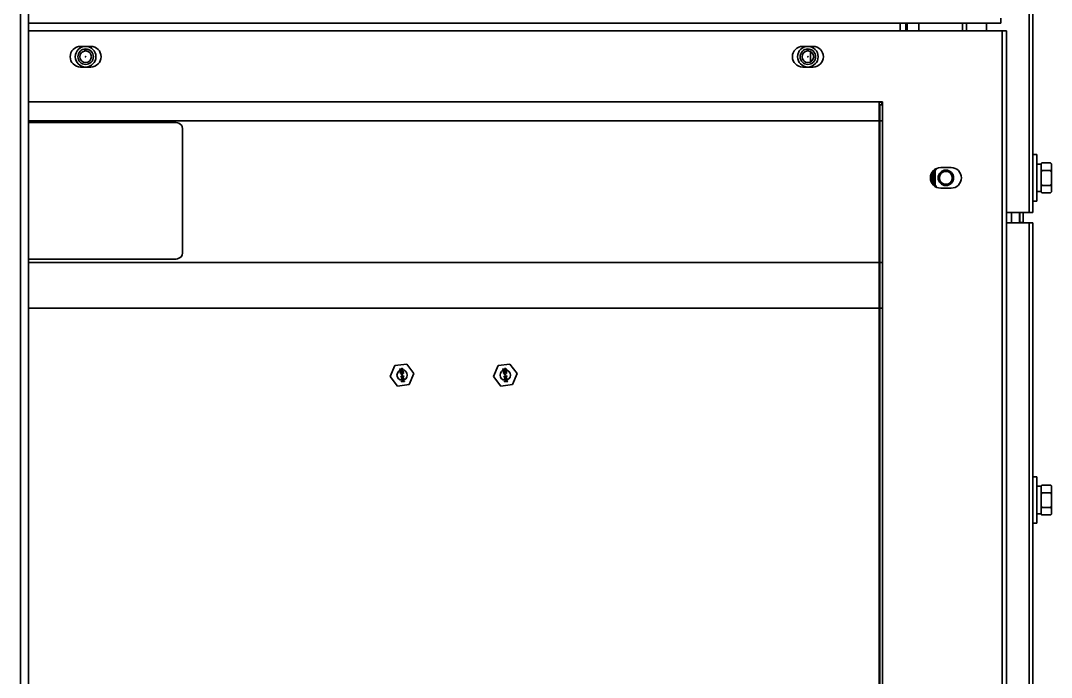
# Model space of a CAD drawing. Header units: millimetres. Extents: x 32496 to 166256, y 3504 to 23939.
# Drawn here: x 50176.6 to 50576.2, y 11801.8 to 12056.6 of the extents above; entities that cross this region are included whole.
import ezdxf

# ---------------------------------------------------------------- set-up
doc = ezdxf.new("R2010")
doc.units = ezdxf.units.MM
doc.layers.get('0').update_dxf_attribs({"lineweight": 35})

msp = doc.modelspace()

# ---------------------------------------------------------------- linework, layer by layer
at = {"linetype": 'Continuous'}
for p, q in [((50176.64, 13391.575), (50176.64, 10882.575)), ((50179.64, 13391.575), (50179.64, 10882.575)), ((50567.64, 11982.075), (50567.64, 12994.175)), ((50569.04, 12117.93), (50569.04, 11982.075)), ((50556.64, 12055.575), (50556.64, 12057.575)), ((50179.64, 12055.575), (50556.64, 12055.575)), ((50179.64, 12052.575), (50558.84, 12052.575)), ((50517.64, 12052.575), (50517.64, 12055.575)), ((50519.84, 12055.575), (50519.84, 12052.575)), ((50520.34, 12052.575), (50520.34, 12055.575)), ((50524.84, 12055.575), (50524.84, 12052.575)), ((50541.84, 12052.575), (50541.84, 12055.575)), ((50543.34, 12055.575), (50543.34, 12052.575)), ((50551.04, 12052.575), (50551.04, 12055.575)), ((50557.14, 11269.575), (50557.14, 12052.575)), ((50558.84, 12052.575), (50558.84, 11269.575)), ((50203.84, 12046.575), (50199.84, 12046.575)), ((50200.775, 12045.296), (50200.704, 12045.343)), ((50200.766, 12045.372), (50200.775, 12045.348)), ((50200.775, 12045.348), (50200.802, 12045.309)), ((50200.802, 12045.296), (50200.775, 12045.296)), ((50200.802, 12045.309), (50200.802, 12045.296)), ((50201.278, 12045.438), (50201.364, 12045.438)), ((50201.295, 12045.385), (50201.278, 12045.438)), ((50201.347, 12045.314), (50201.295, 12045.385)), ((50201.433, 12045.261), (50201.347, 12045.314)), ((50201.364, 12045.438), (50201.399, 12045.385)), ((50201.399, 12045.385), (50201.45, 12045.349)), ((50201.52, 12045.243), (50201.433, 12045.261)), ((50201.45, 12045.349), (50201.502, 12045.332)), ((50201.589, 12045.544), (50201.502, 12045.544)), ((50201.502, 12045.332), (50201.606, 12045.332)), ((50201.589, 12045.243), (50201.52, 12045.243)), ((50201.675, 12045.561), (50201.589, 12045.544)), ((50201.675, 12045.261), (50201.589, 12045.243)), ((50201.606, 12045.332), (50201.658, 12045.349)), ((50201.658, 12045.349), (50201.71, 12045.385)), ((50201.762, 12045.314), (50201.675, 12045.261)), ((50201.71, 12045.385), (50201.744, 12045.438)), ((50201.744, 12045.438), (50201.762, 12045.491)), ((50201.762, 12045.491), (50201.775, 12045.57)), ((50201.814, 12045.385), (50201.762, 12045.314)), ((50201.848, 12045.473), (50201.814, 12045.385)), ((50201.862, 12045.573), (50201.848, 12045.473)), ((50202.004, 12045.244), (50202.004, 12045.561)), ((50202.159, 12045.244), (50202.004, 12045.244)), ((50202.107, 12045.552), (50202.108, 12045.42)), ((50202.108, 12045.42), (50202.155, 12045.548)), ((50202.263, 12045.539), (50202.159, 12045.244)), ((50202.678, 12045.244), (50202.601, 12045.466)), ((50202.834, 12045.244), (50202.678, 12045.244)), ((50202.726, 12045.432), (50202.73, 12045.421)), ((50202.73, 12045.421), (50202.73, 12045.431)), ((50202.834, 12045.404), (50202.834, 12045.244)), ((50483.84, 12046.575), (50479.84, 12046.575)), ((50480.775, 12045.296), (50480.704, 12045.343)), ((50480.766, 12045.372), (50480.775, 12045.348)), ((50480.775, 12045.348), (50480.802, 12045.309)), ((50480.802, 12045.296), (50480.775, 12045.296)), ((50480.802, 12045.309), (50480.802, 12045.296)), ((50481.278, 12045.438), (50481.364, 12045.438)), ((50481.295, 12045.385), (50481.278, 12045.438)), ((50481.347, 12045.314), (50481.295, 12045.385)), ((50481.433, 12045.261), (50481.347, 12045.314)), ((50481.364, 12045.438), (50481.399, 12045.385)), ((50481.399, 12045.385), (50481.45, 12045.349)), ((50481.52, 12045.243), (50481.433, 12045.261)), ((50481.45, 12045.349), (50481.502, 12045.332)), ((50481.589, 12045.544), (50481.502, 12045.544)), ((50481.502, 12045.332), (50481.606, 12045.332)), ((50481.589, 12045.243), (50481.52, 12045.243)), ((50481.675, 12045.561), (50481.589, 12045.544)), ((50481.675, 12045.261), (50481.589, 12045.243)), ((50481.606, 12045.332), (50481.658, 12045.349)), ((50481.658, 12045.349), (50481.71, 12045.385)), ((50481.762, 12045.314), (50481.675, 12045.261)), ((50481.71, 12045.385), (50481.744, 12045.438)), ((50481.744, 12045.438), (50481.762, 12045.491)), ((50481.762, 12045.491), (50481.775, 12045.57)), ((50481.814, 12045.385), (50481.762, 12045.314)), ((50481.848, 12045.473), (50481.814, 12045.385)), ((50481.862, 12045.573), (50481.848, 12045.473)), ((50482.004, 12045.244), (50482.004, 12045.561)), ((50482.159, 12045.244), (50482.004, 12045.244)), ((50482.107, 12045.552), (50482.108, 12045.42)), ((50482.108, 12045.42), (50482.155, 12045.548)), ((50482.263, 12045.539), (50482.159, 12045.244)), ((50482.678, 12045.244), (50482.601, 12045.466)), ((50482.834, 12045.244), (50482.678, 12045.244)), ((50482.726, 12045.432), (50482.73, 12045.421)), ((50482.73, 12045.421), (50482.73, 12045.431)), ((50482.82, 12040.553), (50482.82, 12044.598)), ((50482.834, 12045.404), (50482.834, 12045.244)), ((50199.84, 12038.575), (50203.84, 12038.575)), ((50479.84, 12038.575), (50483.84, 12038.575)), ((50179.64, 12025.075), (50509.54, 12025.075)), ((50509.54, 12025.075), (50510.74, 12025.075)), ((50509.54, 11555.075), (50509.54, 12025.075)), ((50510.74, 12025.075), (50510.74, 12023.875)), ((50510.74, 12023.876), (50509.74, 12023.876)), ((50509.74, 11555.075), (50509.74, 12023.875)), ((50510.74, 11555.075), (50510.74, 12023.875)), ((50509.54, 12017.753), (50179.64, 12017.753)), ((50179.64, 12017.081), (50236.34, 12017.081)), ((50510.74, 12017.753), (50509.74, 12017.753)), ((50239.34, 12014.96), (50239.34, 11966.134)), ((50509.74, 12005.075), (50509.54, 12005.075)), ((50509.54, 12005.075), (50509.74, 12005.075)), ((50509.74, 12004.875), (50509.54, 12004.875)), ((50569.04, 12004.575), (50570.64, 12004.575)), ((50570.64, 11986.575), (50570.64, 12004.575)), ((50570.64, 12000.925), (50572.24, 12000.925)), ((50572.24, 12001.049), (50572.511, 12001.32)), ((50572.24, 11990.102), (50572.24, 12001.049)), ((50572.54, 12001.349), (50575.94, 12001.349)), ((50576.24, 12001.049), (50575.969, 12001.32)), ((50576.24, 11990.102), (50576.24, 12001.049)), ((50529.59, 11996.938), (50529.59, 11994.213)), ((50529.717, 11996.356), (50529.616, 11996.467)), ((50530.56, 11998.312), (50530.641, 11998.288)), ((50530.562, 11997.836), (50530.562, 11993.315)), ((50531.141, 11998.288), (50530.641, 11998.288)), ((50530.641, 11992.863), (50530.641, 11998.288)), ((50530.721, 11998.559), (50530.69, 11998.568)), ((50530.721, 11998.559), (50531.141, 11998.288)), ((50531.141, 11998.288), (50531.141, 11992.863)), ((50537.34, 11999.575), (50533.34, 11999.575)), ((50572.54, 11998.418), (50575.94, 11998.418)), ((50529.616, 11994.684), (50529.717, 11994.795)), ((50529.755, 11995.575), (50529.755, 11995.582)), ((50530.641, 11992.863), (50530.56, 11992.839)), ((50530.641, 11992.863), (50531.141, 11992.863)), ((50530.689, 11992.583), (50530.721, 11992.592)), ((50531.141, 11992.863), (50530.721, 11992.592)), ((50572.54, 11992.644), (50575.94, 11992.644)), ((50533.34, 11991.575), (50537.34, 11991.575)), ((50570.64, 11990.225), (50572.24, 11990.225)), ((50572.24, 11990.102), (50572.511, 11989.831)), ((50572.54, 11989.802), (50572.511, 11989.831)), ((50572.54, 11989.802), (50575.94, 11989.802)), ((50575.94, 11989.802), (50575.969, 11989.831)), ((50576.24, 11990.102), (50575.969, 11989.831)), ((50569.04, 11986.575), (50570.64, 11986.575)), ((50558.84, 11982.075), (50569.04, 11982.075)), ((50560.84, 11978.075), (50560.84, 11982.075)), ((50563.84, 11982.075), (50563.84, 11978.075)), ((50564.04, 11982.075), (50564.04, 11978.275)), ((50565.24, 11982.075), (50565.24, 11978.275)), ((50558.84, 11978.075), (50569.04, 11978.075)), ((50565.24, 11978.275), (50564.04, 11978.275)), ((50567.64, 11264.075), (50567.64, 11978.075)), ((50569.04, 11978.075), (50569.04, 11873.194)), ((50236.34, 11964.013), (50236.34, 11964.048)), ((50236.34, 11964.013), (50179.64, 11964.013)), ((50179.64, 11962.753), (50509.54, 11962.753)), ((50509.74, 11962.753), (50510.74, 11962.753)), ((50509.54, 11945.075), (50179.64, 11945.075)), ((50510.74, 11945.075), (50509.74, 11945.075)), ((50319.957, 11918.498), (50321.748, 11922.755)), ((50326.331, 11923.333), (50321.748, 11922.755)), ((50323.629, 11921.506), (50323.755, 11921.522)), ((50323.735, 11920.662), (50323.629, 11921.506)), ((50324.394, 11920.745), (50323.735, 11920.662)), ((50323.755, 11921.522), (50323.846, 11920.802)), ((50323.814, 11920.244), (50323.807, 11920.092)), ((50323.819, 11919.993), (50323.807, 11920.092)), ((50323.852, 11920.349), (50323.814, 11920.244)), ((50323.846, 11920.802), (50324.251, 11920.853)), ((50323.94, 11920.461), (50323.852, 11920.349)), ((50323.937, 11920.083), (50323.946, 11920.21)), ((50323.937, 11920.083), (50323.949, 11919.984)), ((50324.039, 11920.499), (50323.94, 11920.461)), ((50323.946, 11920.21), (50323.988, 11920.291)), ((50323.988, 11920.291), (50324.057, 11920.35)), ((50324.039, 11920.499), (50324.089, 11920.505)), ((50324.108, 11920.357), (50324.057, 11920.35)), ((50324.194, 11920.493), (50324.089, 11920.505)), ((50324.11, 11921.365), (50324.1, 11921.237)), ((50324.119, 11921.089), (50324.1, 11921.237)), ((50324.108, 11920.357), (50324.216, 11920.32)), ((50324.17, 11921.498), (50324.11, 11921.365)), ((50324.119, 11921.089), (50324.16, 11920.968)), ((50324.16, 11920.968), (50324.251, 11920.853)), ((50324.262, 11921.585), (50324.17, 11921.498)), ((50324.276, 11920.453), (50324.194, 11920.493)), ((50324.216, 11920.32), (50324.937, 11919.705)), ((50324.227, 11921.253), (50324.24, 11921.356)), ((50324.227, 11921.253), (50324.245, 11921.105)), ((50324.24, 11921.356), (50324.281, 11921.437)), ((50324.283, 11921.009), (50324.245, 11921.105)), ((50324.382, 11921.651), (50324.262, 11921.585)), ((50324.911, 11919.903), (50324.276, 11920.453)), ((50324.281, 11921.437), (50324.351, 11921.496)), ((50324.372, 11920.919), (50324.283, 11921.009)), ((50324.351, 11921.496), (50324.423, 11921.53)), ((50324.372, 11920.919), (50324.394, 11920.745)), ((50324.382, 11921.651), (50324.484, 11921.664)), ((50324.474, 11921.537), (50324.423, 11921.53)), ((50324.474, 11921.537), (50324.553, 11921.521)), ((50324.617, 11921.63), (50324.484, 11921.664)), ((50324.553, 11921.521), (50324.635, 11921.481)), ((50324.698, 11920.985), (50324.603, 11920.923)), ((50324.622, 11920.774), (50324.603, 11920.923)), ((50324.727, 11921.569), (50324.617, 11921.63)), ((50324.622, 11920.774), (50324.717, 11920.836)), ((50324.635, 11921.481), (50324.695, 11921.413)), ((50324.695, 11921.413), (50324.733, 11921.317)), ((50324.739, 11921.066), (50324.698, 11920.985)), ((50324.717, 11920.836), (50324.809, 11920.924)), ((50324.819, 11921.454), (50324.727, 11921.569)), ((50324.752, 11921.168), (50324.733, 11921.317)), ((50324.752, 11921.168), (50324.739, 11921.066)), ((50324.809, 11920.924), (50324.869, 11921.057)), ((50324.86, 11921.333), (50324.819, 11921.454)), ((50324.824, 11920.598), (50324.951, 11920.614)), ((50324.911, 11919.903), (50324.824, 11920.598)), ((50324.86, 11921.333), (50324.879, 11921.184)), ((50324.869, 11921.057), (50324.879, 11921.184)), ((50324.951, 11920.614), (50325.063, 11919.721)), ((50326.331, 11923.333), (50329.122, 11919.653)), ((50359.957, 11918.498), (50361.748, 11922.755)), ((50366.331, 11923.333), (50361.748, 11922.755)), ((50363.629, 11921.506), (50363.755, 11921.522)), ((50363.735, 11920.662), (50363.629, 11921.506)), ((50364.394, 11920.745), (50363.735, 11920.662)), ((50363.755, 11921.522), (50363.846, 11920.802)), ((50363.814, 11920.244), (50363.807, 11920.092)), ((50363.819, 11919.993), (50363.807, 11920.092)), ((50363.852, 11920.349), (50363.814, 11920.244)), ((50363.846, 11920.802), (50364.251, 11920.853)), ((50363.94, 11920.461), (50363.852, 11920.349)), ((50363.937, 11920.083), (50363.946, 11920.21)), ((50363.937, 11920.083), (50363.949, 11919.984)), ((50364.039, 11920.499), (50363.94, 11920.461)), ((50363.946, 11920.21), (50363.988, 11920.291)), ((50363.988, 11920.291), (50364.057, 11920.35)), ((50364.039, 11920.499), (50364.089, 11920.505)), ((50364.108, 11920.357), (50364.057, 11920.35)), ((50364.194, 11920.493), (50364.089, 11920.505)), ((50364.11, 11921.365), (50364.1, 11921.237)), ((50364.119, 11921.089), (50364.1, 11921.237)), ((50364.108, 11920.357), (50364.216, 11920.32)), ((50364.17, 11921.498), (50364.11, 11921.365)), ((50364.119, 11921.089), (50364.16, 11920.968)), ((50364.16, 11920.968), (50364.251, 11920.853)), ((50364.262, 11921.585), (50364.17, 11921.498)), ((50364.276, 11920.453), (50364.194, 11920.493)), ((50364.216, 11920.32), (50364.937, 11919.705)), ((50364.227, 11921.253), (50364.24, 11921.356)), ((50364.227, 11921.253), (50364.245, 11921.105)), ((50364.24, 11921.356), (50364.281, 11921.437)), ((50364.283, 11921.009), (50364.245, 11921.105)), ((50364.382, 11921.651), (50364.262, 11921.585)), ((50364.911, 11919.903), (50364.276, 11920.453)), ((50364.281, 11921.437), (50364.351, 11921.496)), ((50364.372, 11920.919), (50364.283, 11921.009)), ((50364.351, 11921.496), (50364.423, 11921.53)), ((50364.372, 11920.919), (50364.394, 11920.745)), ((50364.382, 11921.651), (50364.484, 11921.664)), ((50364.474, 11921.537), (50364.423, 11921.53)), ((50364.474, 11921.537), (50364.553, 11921.521)), ((50364.617, 11921.63), (50364.484, 11921.664)), ((50364.553, 11921.521), (50364.635, 11921.481)), ((50364.698, 11920.985), (50364.603, 11920.923)), ((50364.622, 11920.774), (50364.603, 11920.923)), ((50364.727, 11921.569), (50364.617, 11921.63)), ((50364.622, 11920.774), (50364.717, 11920.836)), ((50364.635, 11921.481), (50364.695, 11921.413)), ((50364.695, 11921.413), (50364.733, 11921.317)), ((50364.739, 11921.066), (50364.698, 11920.985)), ((50364.717, 11920.836), (50364.809, 11920.924)), ((50364.819, 11921.454), (50364.727, 11921.569)), ((50364.752, 11921.168), (50364.733, 11921.317)), ((50364.752, 11921.168), (50364.739, 11921.066)), ((50364.809, 11920.924), (50364.869, 11921.057)), ((50364.86, 11921.333), (50364.819, 11921.454)), ((50364.824, 11920.598), (50364.951, 11920.614)), ((50364.911, 11919.903), (50364.824, 11920.598)), ((50364.86, 11921.333), (50364.879, 11921.184)), ((50364.869, 11921.057), (50364.879, 11921.184)), ((50364.951, 11920.614), (50365.063, 11919.721)), ((50366.331, 11923.333), (50369.122, 11919.653)), ((50322.749, 11914.818), (50319.957, 11918.498)), ((50323.819, 11919.993), (50323.867, 11919.822)), ((50323.867, 11919.822), (50323.93, 11919.729)), ((50323.93, 11919.729), (50324.044, 11919.643)), ((50323.99, 11919.863), (50323.949, 11919.984)), ((50324.05, 11919.795), (50323.99, 11919.863)), ((50323.998, 11918.579), (50324.682, 11918.665)), ((50324.016, 11918.43), (50323.998, 11918.579)), ((50324.016, 11918.43), (50324.775, 11917.921)), ((50324.044, 11919.643), (50324.148, 11919.631)), ((50324.132, 11919.755), (50324.05, 11919.795)), ((50324.116, 11917.636), (50325.307, 11917.786)), ((50324.145, 11917.413), (50324.116, 11917.636)), ((50324.132, 11919.755), (50324.148, 11919.631)), ((50324.145, 11917.413), (50325.255, 11917.175)), ((50324.7, 11918.516), (50324.219, 11918.456)), ((50324.753, 11918.095), (50324.219, 11918.456)), ((50325.255, 11917.175), (50324.238, 11916.669)), ((50324.266, 11916.446), (50324.238, 11916.669)), ((50325.457, 11916.596), (50324.266, 11916.446)), ((50324.271, 11919.268), (50324.448, 11919.291)), ((50324.277, 11919.219), (50324.271, 11919.268)), ((50324.455, 11919.241), (50324.277, 11919.219)), ((50324.328, 11919.427), (50324.306, 11919.399)), ((50324.306, 11919.399), (50324.448, 11919.291)), ((50324.499, 11919.297), (50324.328, 11919.427)), ((50324.455, 11919.241), (50324.344, 11919.101)), ((50324.344, 11919.101), (50324.372, 11919.08)), ((50324.372, 11919.08), (50324.505, 11919.248)), ((50325.326, 11917.637), (50324.388, 11917.519)), ((50325.369, 11917.29), (50324.388, 11917.519)), ((50324.632, 11919.465), (50324.499, 11919.297)), ((50324.501, 11916.626), (50325.395, 11917.092)), ((50324.501, 11916.626), (50325.438, 11916.745)), ((50324.505, 11919.248), (50324.676, 11919.118)), ((50324.55, 11919.304), (50324.661, 11919.443)), ((50324.55, 11919.304), (50324.727, 11919.326)), ((50324.733, 11919.276), (50324.556, 11919.254)), ((50324.698, 11919.146), (50324.556, 11919.254)), ((50324.661, 11919.443), (50324.632, 11919.465)), ((50324.65, 11918.913), (50324.802, 11918.932)), ((50324.682, 11918.665), (50324.65, 11918.913)), ((50324.676, 11919.118), (50324.698, 11919.146)), ((50324.753, 11918.095), (50324.7, 11918.516)), ((50324.727, 11919.326), (50324.733, 11919.276)), ((50324.927, 11917.94), (50324.775, 11917.921)), ((50324.802, 11918.932), (50324.834, 11918.684)), ((50324.834, 11918.684), (50325.188, 11918.729)), ((50325.207, 11918.58), (50324.852, 11918.535)), ((50324.852, 11918.535), (50324.927, 11917.94)), ((50325.063, 11919.721), (50324.937, 11919.705)), ((50325.188, 11918.729), (50325.207, 11918.58)), ((50325.307, 11917.786), (50325.326, 11917.637)), ((50325.369, 11917.29), (50325.395, 11917.092)), ((50325.438, 11916.745), (50325.457, 11916.596)), ((50329.122, 11919.653), (50327.331, 11915.396)), ((50362.749, 11914.818), (50359.957, 11918.498)), ((50363.819, 11919.993), (50363.867, 11919.822)), ((50363.867, 11919.822), (50363.93, 11919.729)), ((50363.93, 11919.729), (50364.044, 11919.643)), ((50363.99, 11919.863), (50363.949, 11919.984)), ((50364.05, 11919.795), (50363.99, 11919.863)), ((50363.998, 11918.579), (50364.682, 11918.665)), ((50364.016, 11918.43), (50363.998, 11918.579)), ((50364.016, 11918.43), (50364.775, 11917.921)), ((50364.044, 11919.643), (50364.148, 11919.631)), ((50364.132, 11919.755), (50364.05, 11919.795)), ((50364.116, 11917.636), (50365.307, 11917.786)), ((50364.145, 11917.413), (50364.116, 11917.636)), ((50364.132, 11919.755), (50364.148, 11919.631)), ((50364.145, 11917.413), (50365.255, 11917.175)), ((50364.7, 11918.516), (50364.219, 11918.456)), ((50364.753, 11918.095), (50364.219, 11918.456)), ((50365.255, 11917.175), (50364.238, 11916.669)), ((50364.266, 11916.446), (50364.238, 11916.669)), ((50365.457, 11916.596), (50364.266, 11916.446)), ((50364.271, 11919.268), (50364.448, 11919.291)), ((50364.277, 11919.219), (50364.271, 11919.268)), ((50364.455, 11919.241), (50364.277, 11919.219)), ((50364.328, 11919.427), (50364.306, 11919.399)), ((50364.306, 11919.399), (50364.448, 11919.291)), ((50364.499, 11919.297), (50364.328, 11919.427)), ((50364.455, 11919.241), (50364.344, 11919.101)), ((50364.344, 11919.101), (50364.372, 11919.08)), ((50364.372, 11919.08), (50364.505, 11919.248)), ((50365.326, 11917.637), (50364.388, 11917.519)), ((50365.369, 11917.29), (50364.388, 11917.519)), ((50364.632, 11919.465), (50364.499, 11919.297)), ((50364.501, 11916.626), (50365.395, 11917.092)), ((50364.501, 11916.626), (50365.438, 11916.745)), ((50364.505, 11919.248), (50364.676, 11919.118)), ((50364.55, 11919.304), (50364.661, 11919.443)), ((50364.55, 11919.304), (50364.727, 11919.326)), ((50364.733, 11919.276), (50364.556, 11919.254)), ((50364.698, 11919.146), (50364.556, 11919.254)), ((50364.661, 11919.443), (50364.632, 11919.465)), ((50364.65, 11918.913), (50364.802, 11918.932)), ((50364.682, 11918.665), (50364.65, 11918.913)), ((50364.676, 11919.118), (50364.698, 11919.146)), ((50364.753, 11918.095), (50364.7, 11918.516)), ((50364.727, 11919.326), (50364.733, 11919.276)), ((50364.927, 11917.94), (50364.775, 11917.921)), ((50364.802, 11918.932), (50364.834, 11918.684)), ((50364.834, 11918.684), (50365.188, 11918.729)), ((50365.207, 11918.58), (50364.852, 11918.535)), ((50364.852, 11918.535), (50364.927, 11917.94)), ((50365.063, 11919.721), (50364.937, 11919.705)), ((50365.188, 11918.729), (50365.207, 11918.58)), ((50365.307, 11917.786), (50365.326, 11917.637)), ((50365.369, 11917.29), (50365.395, 11917.092)), ((50365.438, 11916.745), (50365.457, 11916.596)), ((50369.122, 11919.653), (50367.331, 11915.396)), ((50322.749, 11914.818), (50327.331, 11915.396)), ((50362.749, 11914.818), (50367.331, 11915.396)), ((50509.54, 11898.986), (50509.74, 11898.986)), ((50509.54, 11897.947), (50509.74, 11897.947)), ((50569.04, 11879.575), (50570.64, 11879.575)), ((50570.64, 11861.575), (50570.64, 11879.575)), ((50572.24, 11876.049), (50572.511, 11876.32)), ((50572.54, 11876.349), (50575.94, 11876.349)), ((50576.24, 11876.049), (50575.969, 11876.32)), ((50569.04, 11873.194), (50569.04, 11867.93)), ((50570.64, 11875.925), (50572.24, 11875.925)), ((50572.24, 11865.102), (50572.24, 11876.049)), ((50572.54, 11873.418), (50575.94, 11873.418)), ((50576.24, 11865.102), (50576.24, 11876.049)), ((50569.04, 11867.93), (50569.04, 11623.194)), ((50570.64, 11865.225), (50572.24, 11865.225)), ((50572.24, 11865.102), (50572.511, 11864.831)), ((50572.54, 11864.802), (50572.511, 11864.831)), ((50572.54, 11867.644), (50575.94, 11867.644)), ((50572.54, 11864.802), (50575.94, 11864.802)), ((50575.94, 11864.802), (50575.969, 11864.831)), ((50576.24, 11865.102), (50575.969, 11864.831)), ((50569.04, 11861.575), (50570.64, 11861.575))]:
    msp.add_line(p, q, dxfattribs=at)
for points in [[(50529.717, 11996.356), (50529.683, 11996.393), (50529.65, 11996.43), (50529.616, 11996.467)], [(50529.616, 11994.684), (50529.65, 11994.721), (50529.683, 11994.758), (50529.717, 11994.795)]]:
    msp.add_lwpolyline(points, dxfattribs=at)
for centre, radius in [((50201.84, 12042.575), 4), ((50201.84, 12042.575), 3), ((50201.84, 12042.575), 2.25), ((50481.84, 12042.575), 4), ((50481.84, 12042.575), 3), ((50481.84, 12042.575), 2.25), ((50201.84, 12042.575), 0.1), ((50481.84, 12042.575), 0.1), ((50535.34, 11995.575), 3), ((50535.34, 11995.575), 2.5), ((50324.54, 11919.075), 2), ((50364.54, 11919.075), 2)]:
    msp.add_circle(centre, radius, dxfattribs=at)
for centre, radius, start, end in [((50199.84, 12042.575), 4, 90, 270), ((50203.84, 12042.575), 4, 270, 90), ((50479.84, 12042.575), 4, 90, 270), ((50483.84, 12042.575), 4, 270, 90), ((50509.54, 12023.875), 1.2, 0, 90), ((50509.54, 12023.875), 0.2, 0, 90), ((50575.055, 11998.758), 3.607, 140.8641, 141.28972), ((50576.376, 11997.57), 5.384, 135.43477, 135.87545), ((50572.102, 11997.569), 5.386, 44.12457, 44.56524), ((50573.426, 11998.759), 3.606, 38.71028, 39.13391), ((50533.34, 11995.575), 4, 90, 270), ((50535.34, 11995.575), 5.585, 149.24232, 179.93768), ((50535.34, 11995.575), 5.285, 154.67939, 205.32061), ((50531.069, 11998.32), 0.509, 163.91946, 180.8578), ((50535.34, 11995.575), 5.499, 145.89281, 147.13569), ((50535.34, 11995.575), 4.999, 130.34481, 147.13569), ((50537.34, 11995.575), 4, 270, 90), ((50535.34, 11995.575), 5.661, 177.86504, 182.13496), ((50535.34, 11995.575), 5.585, 180, 210.76123), ((50535.34, 11995.575), 5.499, 212.86431, 214.09945), ((50535.34, 11995.575), 4.999, 212.86431, 229.65844), ((50565.44, 11978.275), 1.4, 180, 188.23663), ((50565.44, 11978.275), 0.2, 180, 270), ((50237.854, 11966.17), 1.486, 358.67932, 359.99952), ((50576.376, 11872.57), 5.384, 135.43477, 135.87545), ((50572.102, 11872.569), 5.386, 44.12457, 44.56524), ((50575.055, 11873.758), 3.607, 140.8641, 141.28972), ((50573.426, 11873.759), 3.606, 38.71028, 39.13391)]:
    msp.add_arc(centre, radius, start, end, dxfattribs=at)
for points, knots in [([(50236.34, 12017.081), (50236.726, 12017.081), (50237.475, 12016.981), (50238.32, 12016.599), (50238.839, 12016.158), (50239.123, 12015.789), (50239.299, 12015.384), (50239.34, 12015.099), (50239.34, 12014.96)], [0, 0, 0, 0, 0.2870739, 0.5535705, 0.6755056, 0.7893145, 0.8965742, 1, 1, 1, 1]), ([(50572.257, 12001.035), (50572.276, 12001.059), (50572.358, 12001.156), (50572.444, 12001.25), (50572.511, 12001.319)], [0, 0, 0, 0, 0.2454974, 1, 1, 1, 1]), ([(50576.223, 12001.035), (50576.203, 12001.059), (50576.122, 12001.156), (50576.036, 12001.25), (50575.969, 12001.319)], [0, 0, 0, 0, 0.2454956, 1, 1, 1, 1]), ([(50529.717, 11996.356), (50529.711, 11996.317), (50529.683, 11996.237), (50529.625, 11996.175), (50529.59, 11996.151)], [0, 0, 0, 0, 0.4840345, 1, 1, 1, 1]), ([(50529.682, 11995.786), (50529.684, 11995.824), (50529.687, 11995.897), (50529.693, 11996.003), (50529.7, 11996.1), (50529.707, 11996.184), (50529.712, 11996.245), (50529.715, 11996.285), (50529.717, 11996.309), (50529.718, 11996.328), (50529.718, 11996.342), (50529.718, 11996.35), (50529.718, 11996.355), (50529.717, 11996.356)], [0, 0, 0, 0, 0.1964865, 0.3846809, 0.5567494, 0.706456, 0.8286292, 0.8782322, 0.9196984, 0.9527628, 0.9771907, 0.9928965, 1, 1, 1, 1]), ([(50530.562, 11997.836), (50530.562, 11997.877), (50530.562, 11998.035), (50530.561, 11998.194), (50530.56, 11998.312)], [0, 0, 0, 0, 0.2575485, 1, 1, 1, 1]), ([(50530.641, 11998.288), (50530.641, 11998.336), (50530.655, 11998.431), (50530.695, 11998.519), (50530.721, 11998.559)], [0, 0, 0, 0, 0.5, 1, 1, 1, 1]), ([(50572.54, 11998.418), (50572.513, 11998.445), (50572.409, 11998.553), (50572.31, 11998.666), (50572.24, 11998.753)], [0, 0, 0, 0, 0.2552107, 1, 1, 1, 1]), ([(50575.94, 11998.418), (50575.967, 11998.445), (50576.071, 11998.553), (50576.17, 11998.666), (50576.24, 11998.753)], [0, 0, 0, 0, 0.2552115, 1, 1, 1, 1]), ([(50529.717, 11994.795), (50529.711, 11994.835), (50529.683, 11994.914), (50529.625, 11994.976), (50529.59, 11995)], [0, 0, 0, 0, 0.4870421, 1, 1, 1, 1]), ([(50529.717, 11994.795), (50529.718, 11994.796), (50529.718, 11994.801), (50529.718, 11994.809), (50529.718, 11994.823), (50529.717, 11994.842), (50529.715, 11994.866), (50529.712, 11994.906), (50529.707, 11994.967), (50529.7, 11995.051), (50529.693, 11995.148), (50529.687, 11995.254), (50529.684, 11995.327), (50529.682, 11995.365)], [0, 0, 0, 0, 0.0070922, 0.0227762, 0.0472013, 0.0802905, 0.1217895, 0.1714132, 0.2935698, 0.4432488, 0.6153365, 0.8035356, 1, 1, 1, 1]), ([(50530.58, 11992.69), (50530.576, 11992.702), (50530.564, 11992.751), (50530.559, 11992.801), (50530.56, 11992.839)], [0, 0, 0, 0, 0.2449643, 1, 1, 1, 1]), ([(50530.56, 11992.839), (50530.56, 11992.877), (50530.562, 11993.035), (50530.562, 11993.194), (50530.562, 11993.315)], [0, 0, 0, 0, 0.2366786, 1, 1, 1, 1]), ([(50530.641, 11992.863), (50530.641, 11992.815), (50530.655, 11992.72), (50530.695, 11992.632), (50530.721, 11992.592)], [0, 0, 0, 0, 0.5, 1, 1, 1, 1]), ([(50572.24, 11992.32), (50572.263, 11992.347), (50572.358, 11992.46), (50572.46, 11992.566), (50572.54, 11992.644)], [0, 0, 0, 0, 0.2444076, 1, 1, 1, 1]), ([(50576.24, 11992.32), (50576.217, 11992.347), (50576.121, 11992.46), (50576.019, 11992.566), (50575.94, 11992.644)], [0, 0, 0, 0, 0.2444076, 1, 1, 1, 1]), ([(50572.511, 11989.831), (50572.486, 11989.855), (50572.393, 11989.951), (50572.303, 11990.05), (50572.24, 11990.127)], [0, 0, 0, 0, 0.2550615, 1, 1, 1, 1]), ([(50575.969, 11989.831), (50575.993, 11989.855), (50576.087, 11989.951), (50576.176, 11990.05), (50576.24, 11990.127)], [0, 0, 0, 0, 0.2550625, 1, 1, 1, 1]), ([(50239.339, 11966.135), (50239.336, 11965.997), (50239.29, 11965.716), (50239.108, 11965.317), (50238.821, 11964.954), (50238.303, 11964.522), (50237.464, 11964.147), (50236.722, 11964.048), (50236.34, 11964.048)], [0, 0, 0, 0, 0.1034189, 0.2108319, 0.3248548, 0.446943, 0.7133924, 1, 1, 1, 1]), ([(50236.34, 11964.013), (50236.726, 11964.013), (50237.475, 11964.114), (50238.32, 11964.496), (50238.839, 11964.936), (50239.123, 11965.306), (50239.299, 11965.71), (50239.34, 11965.995), (50239.34, 11966.134)], [0, 0, 0, 0, 0.2870739, 0.5535705, 0.6755056, 0.7893145, 0.8965742, 1, 1, 1, 1]), ([(50572.257, 11876.035), (50572.276, 11876.059), (50572.358, 11876.156), (50572.444, 11876.25), (50572.511, 11876.319)], [0, 0, 0, 0, 0.2454974, 1, 1, 1, 1]), ([(50576.223, 11876.035), (50576.203, 11876.059), (50576.122, 11876.156), (50576.036, 11876.25), (50575.969, 11876.319)], [0, 0, 0, 0, 0.2454956, 1, 1, 1, 1]), ([(50572.54, 11873.418), (50572.513, 11873.445), (50572.409, 11873.553), (50572.31, 11873.666), (50572.24, 11873.753)], [0, 0, 0, 0, 0.2552107, 1, 1, 1, 1]), ([(50575.94, 11873.418), (50575.967, 11873.445), (50576.071, 11873.553), (50576.17, 11873.666), (50576.24, 11873.753)], [0, 0, 0, 0, 0.2552115, 1, 1, 1, 1]), ([(50572.24, 11867.32), (50572.263, 11867.347), (50572.358, 11867.46), (50572.46, 11867.566), (50572.54, 11867.644)], [0, 0, 0, 0, 0.2444076, 1, 1, 1, 1]), ([(50572.511, 11864.831), (50572.486, 11864.855), (50572.393, 11864.951), (50572.303, 11865.05), (50572.24, 11865.127)], [0, 0, 0, 0, 0.2550615, 1, 1, 1, 1]), ([(50576.24, 11867.32), (50576.217, 11867.347), (50576.121, 11867.46), (50576.019, 11867.566), (50575.94, 11867.644)], [0, 0, 0, 0, 0.2444076, 1, 1, 1, 1]), ([(50575.969, 11864.831), (50575.993, 11864.855), (50576.087, 11864.951), (50576.176, 11865.05), (50576.24, 11865.127)], [0, 0, 0, 0, 0.2550625, 1, 1, 1, 1])]:
    msp.add_open_spline(points, degree=3, knots=knots, dxfattribs=at)
for points in [[(50572.24, 11997.758), (50572.331, 11997.982), (50572.432, 11998.202), (50572.54, 11998.418)], [(50576.24, 11997.758), (50576.149, 11997.982), (50576.048, 11998.202), (50575.94, 11998.418)], [(50572.54, 11992.644), (50572.432, 11992.861), (50572.331, 11993.08), (50572.24, 11993.304)], [(50575.94, 11992.644), (50576.048, 11992.861), (50576.149, 11993.08), (50576.24, 11993.304)], [(50572.24, 11872.758), (50572.331, 11872.982), (50572.432, 11873.202), (50572.54, 11873.418)], [(50576.24, 11872.758), (50576.149, 11872.982), (50576.048, 11873.202), (50575.94, 11873.418)], [(50572.54, 11867.644), (50572.432, 11867.861), (50572.331, 11868.08), (50572.24, 11868.304)], [(50575.94, 11867.644), (50576.048, 11867.861), (50576.149, 11868.08), (50576.24, 11868.304)]]:
    msp.add_open_spline(points, degree=3, dxfattribs=at)

doc.saveas('drawing.dxf')
